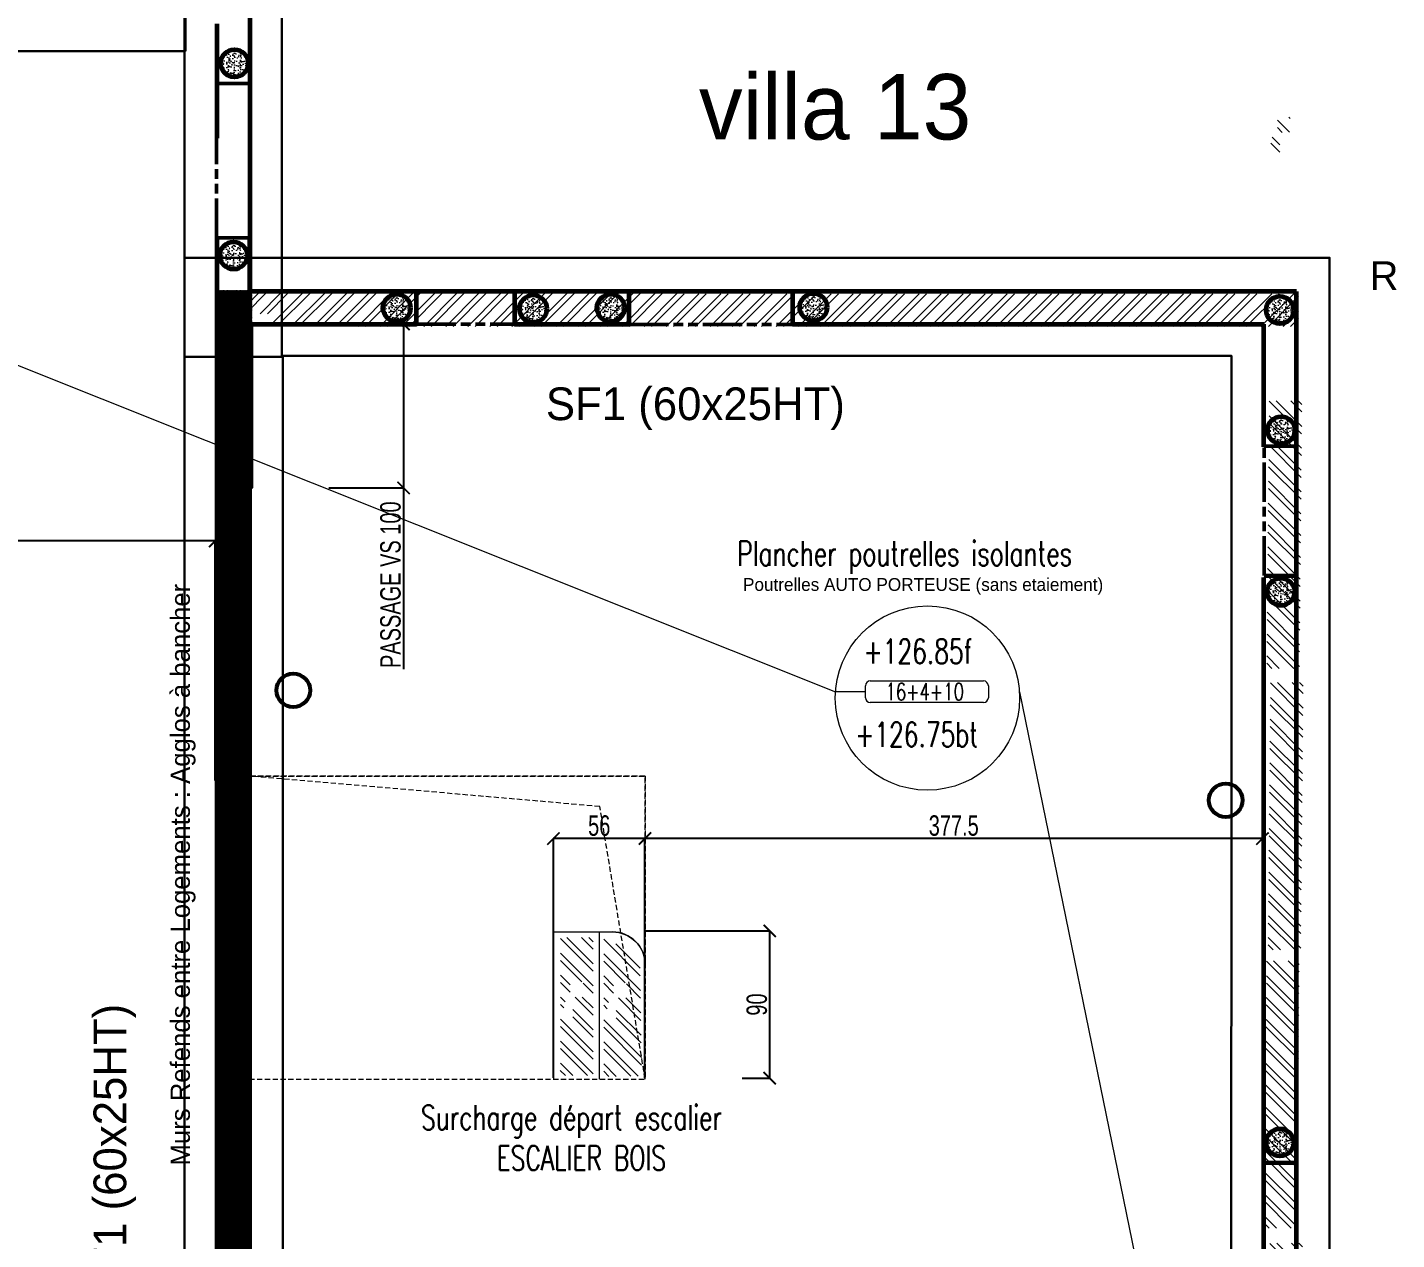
# Model space of a CAD drawing. Header units: metres. Extents: x -12536 to 12621, y -17191 to 9596.
# Drawn here: x -3909 to -3072, y -2648 to -1907 of the extents above; entities that cross this region are included whole.
import ezdxf

# ---------------------------------------------------------------- set-up
doc = ezdxf.new("R2010")
doc.units = ezdxf.units.M
doc.header["$MEASUREMENT"] = 0
doc.header["$PDMODE"] = 2
doc.header["$PDSIZE"] = 0.25
doc.linetypes.add('ACAD_ISO09W100', pattern=[45, 24, -3, 6, -3, 6, -3])
doc.linetypes.add('CACHE2', pattern=[4.7625, 3.175, -1.5875])
for name, color, linetype, lineweight in [('B-COT', 1, 'Continuous', 18), ('B-HAC', 8, 'Continuous', 9), ('B-HACH', 8, 'Continuous', 9), ('B-TEXT-NIVEAU', 3, 'Continuous', 20), ('B-TITRE POTEAUX', 7, 'Continuous', 60), ('B-VOILE-BA', 7, 'Continuous', 60)]:
    doc.layers.add(name, color=color, linetype=linetype, lineweight=lineweight)
doc.layers.add('B-HATCH-RELEVE', color=7, linetype='Continuous')
doc.layers.add('Calque commun', color=7, linetype='Continuous')
doc.styles.add('Arial', font='arial.ttf', dxfattribs={"height": 0.128})
doc.styles.add('Century Gothic4', font='GOTHIC.TTF', dxfattribs={"height": 0.4})
doc.styles.add('TEXTE', font='arial.ttf', dxfattribs={"width": 0.7})
doc.styles.add('TEXTE100', font='romans.shx', dxfattribs={"width": 0.7, "height": 0.3})
doc.dimstyles.new('COT 50', dxfattribs={"dimscale": 0.05, "dimtxt": 250, "dimasz": 150, "dimexe": 1, "dimexo": 2, "dimgap": 30, "dimtad": 1, "dimdec": 1, "dimrnd": 0.5, "dimzin": 12, "dimdsep": 46, "dimtxsty": 'TEXTE', "dimblk1": 'ARCHTICK', "dimblk2": 'ARCHTICK', "dimsah": 1, "dimcen": 0, "dimdle": 1.5, "dimclrd": 1, "dimclre": 1, "dimclrt": 3, "dimadec": 0, "dimazin": 0, "dimtfac": 1, "dimtdec": 1, "dimtmove": 0, "dimatfit": 3, "dimldrblk": 'ARCHTICK', "dimfxl": 1, "dimtolj": 1, "dimtzin": 0, "dimarcsym": 0})

# ---------------------------------------------------------------- blocks, each defined once
blk = doc.blocks.new('_ArchTick')
at = {"color": 0, "linetype": 'ByBlock', "const_width": 0.15}
blk.add_lwpolyline([(-0.5, -0.5), (0.5, 0.5)], dxfattribs=at)
blk = doc.blocks.new('*D1849')
at = {"layer": 'B-HATCH-RELEVE', "color": 1, "lineweight": -2, "transparency": 16777216}
for p, q in [((-3794.52, -2221.14), (-4172.3, -2221.14)), ((-4172.23, -2367.55), (-4172.23, -2221.09)), ((-3794.6, -2367.55), (-3794.6, -2221.09))]:
    blk.add_line(p, q, dxfattribs=at)
at = {"layer": 'Defpoints', "color": 0, "transparency": 16777216}
for p in [(-4172.23, -2221.14), (-4172.23, -2367.65), (-3794.6, -2367.65)]:
    blk.add_point(p, dxfattribs=at)
at = {"layer": 'B-HATCH-RELEVE', "color": 1, "lineweight": -2, "transparency": 16777216, "xscale": 7.5, "yscale": 7.5, "zscale": 7.5, "rotation": 180}
blk.add_blockref('_ArchTick', (-4172.23, -2221.14), dxfattribs=at)
at = {"layer": 'B-HATCH-RELEVE', "color": 1, "lineweight": -2, "transparency": 16777216, "xscale": 7.5, "yscale": 7.5, "zscale": 7.5}
blk.add_blockref('_ArchTick', (-3794.6, -2221.14), dxfattribs=at)
at = {"layer": 'B-HATCH-RELEVE', "color": 3, "transparency": 16777216, "insert": (-3983.41, -2213.26), "char_height": 12.5, "attachment_point": 5, "style": 'TEXTE'}
blk.add_mtext('\\A1;377.5', dxfattribs=at)
blk = doc.blocks.new('*D1851')
at = {"layer": 'B-HATCH-RELEVE', "color": 1, "lineweight": -2, "transparency": 16777216}
for p, q in [((-3531.69, -2459.63), (-3455.47, -2459.63)), ((-3455.52, -2549.71), (-3455.52, -2459.56)), ((-3472.42, -2549.63), (-3455.47, -2549.63))]:
    blk.add_line(p, q, dxfattribs=at)
at = {"layer": 'Defpoints', "color": 0, "transparency": 16777216}
for p in [(-3531.79, -2459.63), (-3455.52, -2459.63), (-3472.52, -2549.63)]:
    blk.add_point(p, dxfattribs=at)
at = {"layer": 'B-HATCH-RELEVE', "color": 1, "lineweight": -2, "transparency": 16777216, "xscale": 7.5, "yscale": 7.5, "zscale": 7.5}
for p, rotation in [((-3455.52, -2459.63), 90), ((-3455.52, -2549.63), 270)]:
    blk.add_blockref('_ArchTick', p, dxfattribs=dict(at, rotation=rotation))
at = {"layer": 'B-HATCH-RELEVE', "color": 3, "transparency": 16777216, "insert": (-3463.4, -2504.63), "char_height": 12.5, "attachment_point": 5, "rotation": 90, "style": 'TEXTE'}
blk.add_mtext('\\A1;90', dxfattribs=at)
blk = doc.blocks.new('*D1852')
at = {"layer": 'B-HATCH-RELEVE', "color": 1, "lineweight": -2, "transparency": 16777216}
for p, q in [((-3154.21, -2403.13), (-3531.86, -2403.13)), ((-3531.79, -2549.53), (-3531.79, -2403.08)), ((-3154.29, -2549.53), (-3154.29, -2403.08))]:
    blk.add_line(p, q, dxfattribs=at)
at = {"layer": 'Defpoints', "color": 0, "transparency": 16777216}
for p in [(-3531.79, -2403.13), (-3531.79, -2549.63), (-3154.29, -2549.63)]:
    blk.add_point(p, dxfattribs=at)
at = {"layer": 'B-HATCH-RELEVE', "color": 1, "lineweight": -2, "transparency": 16777216, "xscale": 7.5, "yscale": 7.5, "zscale": 7.5, "rotation": 180}
blk.add_blockref('_ArchTick', (-3531.79, -2403.13), dxfattribs=at)
at = {"layer": 'B-HATCH-RELEVE', "color": 1, "lineweight": -2, "transparency": 16777216, "xscale": 7.5, "yscale": 7.5, "zscale": 7.5}
blk.add_blockref('_ArchTick', (-3154.29, -2403.13), dxfattribs=at)
at = {"layer": 'B-HATCH-RELEVE', "color": 3, "transparency": 16777216, "insert": (-3343.04, -2395.24), "char_height": 12.5, "attachment_point": 5, "style": 'TEXTE'}
blk.add_mtext('\\A1;377.5', dxfattribs=at)
blk = doc.blocks.new('*D1853')
at = {"layer": 'B-HATCH-RELEVE', "color": 1, "lineweight": -2, "transparency": 16777216}
for p, q in [((-3531.71, -2403.13), (-3587.86, -2403.13)), ((-3587.78, -2549.53), (-3587.78, -2403.08)), ((-3531.79, -2549.53), (-3531.79, -2403.08))]:
    blk.add_line(p, q, dxfattribs=at)
at = {"layer": 'Defpoints', "color": 0, "transparency": 16777216}
for p in [(-3587.78, -2403.13), (-3587.78, -2549.63), (-3531.79, -2549.63)]:
    blk.add_point(p, dxfattribs=at)
at = {"layer": 'B-HATCH-RELEVE', "color": 1, "lineweight": -2, "transparency": 16777216, "xscale": 7.5, "yscale": 7.5, "zscale": 7.5, "rotation": 180}
blk.add_blockref('_ArchTick', (-3587.78, -2403.13), dxfattribs=at)
at = {"layer": 'B-HATCH-RELEVE', "color": 1, "lineweight": -2, "transparency": 16777216, "xscale": 7.5, "yscale": 7.5, "zscale": 7.5}
blk.add_blockref('_ArchTick', (-3531.79, -2403.13), dxfattribs=at)
at = {"layer": 'B-HATCH-RELEVE', "color": 3, "transparency": 16777216, "insert": (-3559.78, -2395.25), "char_height": 12.5, "attachment_point": 5, "style": 'TEXTE'}
blk.add_mtext('\\A1;56', dxfattribs=at)
blk = doc.blocks.new('*D2151')
at = {"layer": 'B-HATCH-RELEVE', "color": 1, "lineweight": -2, "transparency": 16777216}
for p, q in [((-3725.09, -2088.45), (-3679.32, -2088.45)), ((-3679.37, -2088.37), (-3679.37, -2188.69)), ((-3725.09, -2188.69), (-3679.32, -2188.69)), ((-3679.37, -2188.69), (-3679.37, -2299.58))]:
    blk.add_line(p, q, dxfattribs=at)
at = {"layer": 'Defpoints', "color": 0, "transparency": 16777216}
for p in [(-3725.19, -2088.45), (-3725.19, -2188.69), (-3679.37, -2188.69)]:
    blk.add_point(p, dxfattribs=at)
at = {"layer": 'B-HATCH-RELEVE', "color": 1, "lineweight": -2, "transparency": 16777216, "xscale": 7.5, "yscale": 7.5, "zscale": 7.5}
for p, rotation in [((-3679.37, -2088.45), 90), ((-3679.37, -2188.69), 270)]:
    blk.add_blockref('_ArchTick', p, dxfattribs=dict(at, rotation=rotation))
at = {"layer": 'B-HATCH-RELEVE', "color": 3, "transparency": 16777216, "insert": (-3687.33, -2247.88), "char_height": 12.5, "attachment_point": 5, "rotation": 90, "style": 'TEXTE'}
blk.add_mtext('\\A1;PASSAGE VS 100', dxfattribs=at)

msp = doc.modelspace()

# ---------------------------------------------------------------- hatches: boundary and pattern name
at = {"layer": 'B-HAC'}
h = msp.add_hatch(dxfattribs=at)
h.set_pattern_fill('ANSI32', color=256, angle=-90)
h.set_pattern_definition([(315, (88953.065, 61442.754), (6.7351921, 6.7351921), []), (315, (88953.065, 61438.264), (6.7351921, 6.7351921), [])])
h.paths.add_polyline_path([(-3130.164, -2135.445), (-3131.683, -2299.03), (-3151.683, -2299.03), (-3150.164, -2135.445)])
h.paths.add_polyline_path([(-3149.521, -1459.109), (-3144.013, -1459.184), (-3144.013, -1469.527), (-3149.521, -1469.452)])
h.paths.add_polyline_path([(-3145.612, -1446.952), (-3137.779, -1446.907), (-3137.753, -1456.179), (-3145.586, -1456.224)])
h = msp.add_hatch(dxfattribs=at)
h.set_pattern_fill('ANSI32', color=256, angle=-90)
h.set_pattern_definition([(315, (88953.873, 61270.508), (6.7351921, 6.7351921), []), (315, (88953.873, 61266.0175), (6.7351921, 6.7351921), [])])
h.paths.add_polyline_path([(-3129.355, -2307.691), (-3130.874, -2471.276), (-3150.874, -2471.276), (-3149.355, -2307.691)])
h.paths.add_polyline_path([(-3148.713, -1631.355), (-3143.204, -1631.43), (-3143.204, -1641.773), (-3148.713, -1641.699)])
h.paths.add_polyline_path([(-3144.804, -1619.198), (-3136.97, -1619.154), (-3136.944, -1628.426), (-3144.777, -1628.47)])
h = msp.add_hatch(dxfattribs=at)
h.set_pattern_fill('ANSI32', color=256, angle=-90)
h.set_pattern_definition([(315, (88951.452, 61100.3425), (6.7351921, 6.7351921), []), (315, (88951.452, 61095.852), (6.7351921, 6.7351921), [])])
h.paths.add_polyline_path([(-3131.777, -2477.857), (-3133.295, -2641.441), (-3153.295, -2641.441), (-3151.777, -2477.857)])
h.paths.add_polyline_path([(-3151.134, -1801.521), (-3145.626, -1801.595), (-3145.626, -1811.939), (-3151.134, -1811.864)])
h.paths.add_polyline_path([(-3147.225, -1789.363), (-3139.392, -1789.319), (-3139.366, -1798.591), (-3147.199, -1798.635)])
h = msp.add_hatch(dxfattribs=at)
h.set_pattern_fill('ANSI32', color=1, angle=-90)
h.set_pattern_definition([(315, (159.06426, -7101.58614), (0.265165043, 0.265165043), []), (315, (159.06426, -7101.76292), (0.265165043, 0.265165043), [])])
h.paths.add_polyline_path([(-3772.16, -2068.035), (-3773.436, -2784.586), (-3793.436, -2784.586), (-3792.16, -2068.035)])
h.paths.add_polyline_path([(-3791.373, -1812.157), (-3785.864, -1812.232), (-3785.864, -1822.576), (-3791.373, -1822.501)])
h.paths.add_polyline_path([(-3787.463, -1800), (-3779.63, -1799.956), (-3779.604, -1809.228), (-3787.437, -1809.272)])
h = msp.add_hatch(dxfattribs=at)
h.set_pattern_fill('ANSI32', color=256, angle=-90)
h.set_pattern_definition([(315, (88953.503, 60927.703), (6.7351921, 6.7351921), []), (315, (88953.503, 60923.213), (6.7351921, 6.7351921), [])])
h.paths.add_polyline_path([(-3129.726, -2650.496), (-3131.393, -2946.476), (-3151.393, -2946.476), (-3149.726, -2650.496)])
h.paths.add_polyline_path([(-3149.083, -1974.16), (-3143.575, -1974.235), (-3143.575, -1984.578), (-3149.083, -1984.503)])
h.paths.add_polyline_path([(-3145.174, -1962.003), (-3137.34, -1961.958), (-3137.314, -1971.23), (-3145.148, -1971.275)])
h = msp.add_hatch(dxfattribs=at)
h.set_pattern_fill('ANSI32', color=256)
h.set_pattern_definition([(45, (-66673.792, 90014.8), (-6.7351921, 6.7351921), []), (45, (-66669.302, 90014.8), (-6.7351921, 6.7351921), [])])
h.paths.add_polyline_path([(-3791.091, -2069.871), (-3132.248, -2069.947), (-3132.248, -2089.947), (-3791.091, -2089.871)])
h.paths.add_polyline_path([(-3771.929, -2087.786), (-3771.855, -2082.277), (-3761.511, -2082.277), (-3761.586, -2087.786)], flags=16)
h.paths.add_polyline_path([(-3784.086, -2083.876), (-3784.131, -2076.043), (-3774.859, -2076.017), (-3774.815, -2083.85)], flags=16)
h = msp.add_hatch(dxfattribs=at)
h.set_pattern_fill('ANSI32', color=256, angle=-90)
h.set_pattern_definition([(315, (88311.664, 60792.173), (6.7351921, 6.7351921), []), (315, (88311.664, 60787.683), (6.7351921, 6.7351921), [])])
h.paths.add_polyline_path([(-3773.008, -2090.528), (-3773.084, -2949.611), (-3793.084, -2949.611), (-3793.008, -2090.528)])
h.paths.add_polyline_path([(-3790.922, -2109.69), (-3785.414, -2109.765), (-3785.414, -2120.108), (-3790.922, -2120.033)], flags=16)
h.paths.add_polyline_path([(-3787.013, -2097.533), (-3779.18, -2097.488), (-3779.154, -2106.76), (-3786.987, -2106.805)], flags=16)
at = {"layer": 'B-HACH', "ltscale": 0.225}
h = msp.add_hatch(dxfattribs=at)
h.set_pattern_fill('AR-CONC', color=256, scale=0.028, style=0)
h.set_pattern_definition([(50, (4151.7644, 9407.427), (5.1011707, -0.4462944), [0.5334, -5.8674]), (355, (4151.7644, 9407.427), (-0.9867991, 5.349586), [0.42672, -4.69392]), (100.451, (4152.1895, 9407.3897), (4.11439, 4.9032673), [0.45332, -4.98652]), (46.1842, (4151.7644, 9408.849), (7.5902131, -1.1771852), [0.8001, -8.8011]), (96.6356, (4152.397, 9408.751), (6.6473186, 6.9279156), [0.67998, -7.47978]), (351.184, (4151.764, 9408.849), (6.647329, 6.9279033), [0.64008, -7.04088]), (21, (4152.4756, 9408.4937), (4.2452166, -2.8634345), [0.5334, -5.8674]), (326, (4152.4756, 9408.4937), (1.7304568, 5.157263), [0.42672, -4.69392]), (71.4514, (4152.8293, 9408.255), (5.9756617, 2.29384), [0.45332, -4.98652]), (37.5, (4151.7644, 9407.4269), (0.0864809, 2.3675411), [0, -4.637024, 0, -4.76504, 0, -4.7117]), (7.5, (4151.7644, 9407.427), (1.87095055, 2.8050561), [0, -2.716784, 0, -4.530344, 0, -1.79578]), (327.5, (4150.1784, 9407.4269), (3.79653666, -0.16040483), [0, -1.778, 0, -5.54736, 0, -7.36092]), (317.5, (4149.4672, 9407.427), (4.1476171, 0.71194175), [0, -2.3114, 0, -3.684016, 0, -5.22732])])
h.paths.add_polyline_path([(-3774.423, -1929.036, 1), (-3791.223, -1929.036, 1)])
h = msp.add_hatch(dxfattribs=at)
h.set_pattern_fill('AR-CONC', color=256, scale=0.028, style=0)
h.set_pattern_definition([(50, (4151.2865, 9289.8453), (5.1011707, -0.4462944), [0.5334, -5.8674]), (355, (4151.2865, 9289.8453), (-0.9867991, 5.349586), [0.42672, -4.69392]), (100.451, (4151.7116, 9289.808), (4.11439, 4.9032673), [0.45332, -4.98652]), (46.1842, (4151.2865, 9291.268), (7.5902131, -1.1771852), [0.8001, -8.8011]), (96.6356, (4151.919, 9291.1696), (6.6473186, 6.9279156), [0.67998, -7.47978]), (351.184, (4151.2865, 9291.268), (6.647329, 6.9279033), [0.64008, -7.04088]), (21, (4151.9977, 9290.912), (4.2452166, -2.8634345), [0.5334, -5.8674]), (326, (4151.9977, 9290.912), (1.7304568, 5.157263), [0.42672, -4.69392]), (71.4514, (4152.3515, 9290.6735), (5.9756617, 2.29384), [0.45332, -4.98652]), (37.5, (4151.2865, 9289.8453), (0.0864809, 2.3675411), [0, -4.637024, 0, -4.76504, 0, -4.7117]), (7.5, (4151.2865, 9289.8453), (1.87095055, 2.8050561), [0, -2.716784, 0, -4.530344, 0, -1.79578]), (327.5, (4149.7005, 9289.8453), (3.79653666, -0.16040483), [0, -1.778, 0, -5.54736, 0, -7.36092]), (317.5, (4148.9893, 9289.8453), (4.1476171, 0.71194175), [0, -2.3114, 0, -3.684016, 0, -5.22732])])
h.paths.add_polyline_path([(-3774.901, -2046.618, 1), (-3791.701, -2046.618, 1)])
h = msp.add_hatch(dxfattribs=at)
h.set_pattern_fill('AR-CONC', color=256, scale=0.028, style=0)
h.set_pattern_definition([(50, (4152.8472, 9257.2357), (5.1011707, -0.4462944), [0.5334, -5.8674]), (355, (4152.847, 9257.2357), (-0.9867991, 5.349586), [0.42672, -4.69392]), (100.451, (4153.2723, 9257.1985), (4.11439, 4.9032673), [0.45332, -4.98652]), (46.1842, (4152.847, 9258.658), (7.5902131, -1.1771852), [0.8001, -8.8011]), (96.6356, (4153.48, 9258.56), (6.6473186, 6.9279156), [0.67998, -7.47978]), (351.184, (4152.847, 9258.658), (6.647329, 6.9279033), [0.64008, -7.04088]), (21, (4153.5584, 9258.3025), (4.2452166, -2.8634345), [0.5334, -5.8674]), (326, (4153.5584, 9258.3025), (1.7304568, 5.157263), [0.42672, -4.69392]), (71.4514, (4153.912, 9258.064), (5.9756617, 2.29384), [0.45332, -4.98652]), (37.5, (4152.8472, 9257.2357), (0.0864809, 2.3675411), [0, -4.637024, 0, -4.76504, 0, -4.7117]), (7.5, (4152.8472, 9257.2357), (1.87095055, 2.8050561), [0, -2.716784, 0, -4.530344, 0, -1.79578]), (327.5, (4151.2613, 9257.2357), (3.79653666, -0.16040483), [0, -1.778, 0, -5.54736, 0, -7.36092]), (317.5, (4150.55, 9257.2357), (4.1476171, 0.71194175), [0, -2.3114, 0, -3.684016, 0, -5.22732])])
h.paths.add_polyline_path([(-3773.34, -2079.228, 1), (-3790.14, -2079.228, 1)])
h = msp.add_hatch(dxfattribs=at)
h.set_pattern_fill('AR-CONC', color=256, scale=0.028, style=0)
h.set_pattern_definition([(50, (4251.012, 9257.804), (5.1011707, -0.4462944), [0.5334, -5.8674]), (355, (4251.012, 9257.804), (-0.9867991, 5.349586), [0.42672, -4.69392]), (100.451, (4251.437, 9257.767), (4.11439, 4.9032673), [0.45332, -4.98652]), (46.1842, (4251.012, 9259.2264), (7.5902131, -1.1771852), [0.8001, -8.8011]), (96.6356, (4251.6445, 9259.128), (6.6473186, 6.9279156), [0.67998, -7.47978]), (351.184, (4251.012, 9259.2264), (6.647329, 6.9279033), [0.64008, -7.04088]), (21, (4251.723, 9258.871), (4.2452166, -2.8634345), [0.5334, -5.8674]), (326, (4251.723, 9258.871), (1.7304568, 5.157263), [0.42672, -4.69392]), (71.4514, (4252.077, 9258.632), (5.9756617, 2.29384), [0.45332, -4.98652]), (37.5, (4251.012, 9257.804), (0.0864809, 2.3675411), [0, -4.637024, 0, -4.76504, 0, -4.7117]), (7.5, (4251.012, 9257.804), (1.87095055, 2.8050561), [0, -2.716784, 0, -4.530344, 0, -1.79578]), (327.5, (4249.426, 9257.804), (3.79653666, -0.16040483), [0, -1.778, 0, -5.54736, 0, -7.36092]), (317.5, (4248.7148, 9257.804), (4.1476171, 0.71194175), [0, -2.3114, 0, -3.684016, 0, -5.22732])])
h.paths.add_polyline_path([(-3675.175, -2078.659, 1), (-3691.975, -2078.659, 1)])
h = msp.add_hatch(dxfattribs=at)
h.set_pattern_fill('AR-CONC', color=256, scale=0.028, style=0)
h.set_pattern_definition([(50, (4334.41, 9257.346), (5.1011707, -0.4462944), [0.5334, -5.8674]), (355, (4334.41, 9257.346), (-0.9867991, 5.349586), [0.42672, -4.69392]), (100.451, (4334.8352, 9257.309), (4.11439, 4.9032673), [0.45332, -4.98652]), (46.1842, (4334.41, 9258.7685), (7.5902131, -1.1771852), [0.8001, -8.8011]), (96.6356, (4335.043, 9258.6704), (6.6473186, 6.9279156), [0.67998, -7.47978]), (351.184, (4334.41, 9258.7685), (6.647329, 6.9279033), [0.64008, -7.04088]), (21, (4335.1214, 9258.413), (4.2452166, -2.8634345), [0.5334, -5.8674]), (326, (4335.1214, 9258.413), (1.7304568, 5.157263), [0.42672, -4.69392]), (71.4514, (4335.475, 9258.1743), (5.9756617, 2.29384), [0.45332, -4.98652]), (37.5, (4334.4102, 9257.346), (0.0864809, 2.3675411), [0, -4.637024, 0, -4.76504, 0, -4.7117]), (7.5, (4334.4102, 9257.346), (1.87095055, 2.8050561), [0, -2.716784, 0, -4.530344, 0, -1.79578]), (327.5, (4332.8242, 9257.346), (3.79653666, -0.16040483), [0, -1.778, 0, -5.54736, 0, -7.36092]), (317.5, (4332.113, 9257.346), (4.1476171, 0.71194175), [0, -2.3114, 0, -3.684016, 0, -5.22732])])
h.paths.add_polyline_path([(-3591.777, -2079.117, 1), (-3608.577, -2079.117, 1)])
h = msp.add_hatch(dxfattribs=at)
h.set_pattern_fill('AR-CONC', color=256, scale=0.028, style=0)
h.set_pattern_definition([(50, (4381.837, 9257.804), (5.1011707, -0.4462944), [0.5334, -5.8674]), (355, (4381.837, 9257.804), (-0.9867991, 5.349586), [0.42672, -4.69392]), (100.451, (4382.2623, 9257.767), (4.11439, 4.9032673), [0.45332, -4.98652]), (46.1842, (4381.837, 9259.2264), (7.5902131, -1.1771852), [0.8001, -8.8011]), (96.6356, (4382.47, 9259.128), (6.6473186, 6.9279156), [0.67998, -7.47978]), (351.184, (4381.837, 9259.2264), (6.647329, 6.9279033), [0.64008, -7.04088]), (21, (4382.5484, 9258.871), (4.2452166, -2.8634345), [0.5334, -5.8674]), (326, (4382.5484, 9258.871), (1.7304568, 5.157263), [0.42672, -4.69392]), (71.4514, (4382.902, 9258.632), (5.9756617, 2.29384), [0.45332, -4.98652]), (37.5, (4381.8372, 9257.804), (0.0864809, 2.3675411), [0, -4.637024, 0, -4.76504, 0, -4.7117]), (7.5, (4381.8372, 9257.804), (1.87095055, 2.8050561), [0, -2.716784, 0, -4.530344, 0, -1.79578]), (327.5, (4380.2512, 9257.804), (3.79653666, -0.16040483), [0, -1.778, 0, -5.54736, 0, -7.36092]), (317.5, (4379.54, 9257.804), (4.1476171, 0.71194175), [0, -2.3114, 0, -3.684016, 0, -5.22732])])
h.paths.add_polyline_path([(-3544.35, -2078.659, 1), (-3561.15, -2078.659, 1)])
h = msp.add_hatch(dxfattribs=at)
h.set_pattern_fill('AR-CONC', color=256, scale=0.028, style=0)
h.set_pattern_definition([(50, (4505.7666, 9258.3346), (5.1011707, -0.4462944), [0.5334, -5.8674]), (355, (4505.7666, 9258.3346), (-0.9867991, 5.349586), [0.42672, -4.69392]), (100.451, (4506.1917, 9258.2974), (4.11439, 4.9032673), [0.45332, -4.98652]), (46.1842, (4505.7666, 9259.757), (7.5902131, -1.1771852), [0.8001, -8.8011]), (96.6356, (4506.399, 9259.659), (6.6473186, 6.9279156), [0.67998, -7.47978]), (351.184, (4505.7666, 9259.757), (6.647329, 6.9279033), [0.64008, -7.04088]), (21, (4506.4778, 9259.4014), (4.2452166, -2.8634345), [0.5334, -5.8674]), (326, (4506.478, 9259.4014), (1.7304568, 5.157263), [0.42672, -4.69392]), (71.4514, (4506.8315, 9259.163), (5.9756617, 2.29384), [0.45332, -4.98652]), (37.5, (4505.7666, 9258.3346), (0.0864809, 2.3675411), [0, -4.637024, 0, -4.76504, 0, -4.7117]), (7.5, (4505.7666, 9258.3346), (1.87095055, 2.8050561), [0, -2.716784, 0, -4.530344, 0, -1.79578]), (327.5, (4504.1806, 9258.3346), (3.79653666, -0.16040483), [0, -1.778, 0, -5.54736, 0, -7.36092]), (317.5, (4503.4694, 9258.3346), (4.1476171, 0.71194175), [0, -2.3114, 0, -3.684016, 0, -5.22732])])
h.paths.add_polyline_path([(-3420.421, -2078.129, 1), (-3437.221, -2078.129, 1)])
h = msp.add_hatch(dxfattribs=at)
h.set_pattern_fill('AR-CONC', color=256, scale=0.028, style=0)
h.set_pattern_definition([(50, (4790.9023, 9256.5717), (5.1011707, -0.4462944), [0.5334, -5.8674]), (355, (4790.9023, 9256.5717), (-0.9867991, 5.349586), [0.42672, -4.69392]), (100.451, (4791.3274, 9256.5345), (4.11439, 4.9032673), [0.45332, -4.98652]), (46.1842, (4790.902, 9257.994), (7.5902131, -1.1771852), [0.8001, -8.8011]), (96.6356, (4791.535, 9257.896), (6.6473186, 6.9279156), [0.67998, -7.47978]), (351.184, (4790.902, 9257.994), (6.647329, 6.9279033), [0.64008, -7.04088]), (21, (4791.6135, 9257.6385), (4.2452166, -2.8634345), [0.5334, -5.8674]), (326, (4791.6135, 9257.6385), (1.7304568, 5.157263), [0.42672, -4.69392]), (71.4514, (4791.967, 9257.4), (5.9756617, 2.29384), [0.45332, -4.98652]), (37.5, (4790.9023, 9256.5717), (0.0864809, 2.3675411), [0, -4.637024, 0, -4.76504, 0, -4.7117]), (7.5, (4790.9023, 9256.5717), (1.87095055, 2.8050561), [0, -2.716784, 0, -4.530344, 0, -1.79578]), (327.5, (4789.3163, 9256.5717), (3.79653666, -0.16040483), [0, -1.778, 0, -5.54736, 0, -7.36092]), (317.5, (4788.605, 9256.5717), (4.1476171, 0.71194175), [0, -2.3114, 0, -3.684016, 0, -5.22732])])
h.paths.add_polyline_path([(-3135.285, -2079.892, 1), (-3152.085, -2079.892, 1)])
h = msp.add_hatch(dxfattribs=at)
h.set_pattern_fill('AR-CONC', color=256, scale=0.028, style=0)
h.set_pattern_definition([(50, (4791.7265, 9183.1003), (5.1011707, -0.4462944), [0.5334, -5.8674]), (355, (4791.7265, 9183.1003), (-0.9867991, 5.349586), [0.42672, -4.69392]), (100.451, (4792.1516, 9183.063), (4.11439, 4.9032673), [0.45332, -4.98652]), (46.1842, (4791.7265, 9184.523), (7.5902131, -1.1771852), [0.8001, -8.8011]), (96.6356, (4792.359, 9184.425), (6.6473186, 6.9279156), [0.67998, -7.47978]), (351.184, (4791.7265, 9184.523), (6.647329, 6.9279033), [0.64008, -7.04088]), (21, (4792.4377, 9184.167), (4.2452166, -2.8634345), [0.5334, -5.8674]), (326, (4792.4377, 9184.167), (1.7304568, 5.157263), [0.42672, -4.69392]), (71.4514, (4792.7914, 9183.9285), (5.9756617, 2.29384), [0.45332, -4.98652]), (37.5, (4791.7265, 9183.1003), (0.0864809, 2.3675411), [0, -4.637024, 0, -4.76504, 0, -4.7117]), (7.5, (4791.7265, 9183.1003), (1.87095055, 2.8050561), [0, -2.716784, 0, -4.530344, 0, -1.79578]), (327.5, (4790.1405, 9183.1003), (3.79653666, -0.16040483), [0, -1.778, 0, -5.54736, 0, -7.36092]), (317.5, (4789.4293, 9183.1003), (4.1476171, 0.71194175), [0, -2.3114, 0, -3.684016, 0, -5.22732])])
h.paths.add_polyline_path([(-3134.461, -2153.363, 1), (-3151.261, -2153.363, 1)])
h = msp.add_hatch(dxfattribs=at)
h.set_pattern_fill('AR-CONC', color=256, scale=0.028, style=0)
h.set_pattern_definition([(50, (4791.589, 9084.163), (5.1011707, -0.4462944), [0.5334, -5.8674]), (355, (4791.589, 9084.163), (-0.9867991, 5.349586), [0.42672, -4.69392]), (100.451, (4792.014, 9084.126), (4.11439, 4.9032673), [0.45332, -4.98652]), (46.1842, (4791.589, 9085.5854), (7.5902131, -1.1771852), [0.8001, -8.8011]), (96.6356, (4792.2216, 9085.487), (6.6473186, 6.9279156), [0.67998, -7.47978]), (351.184, (4791.589, 9085.585), (6.647329, 6.9279033), [0.64008, -7.04088]), (21, (4792.3003, 9085.2298), (4.2452166, -2.8634345), [0.5334, -5.8674]), (326, (4792.3003, 9085.23), (1.7304568, 5.157263), [0.42672, -4.69392]), (71.4514, (4792.654, 9084.991), (5.9756617, 2.29384), [0.45332, -4.98652]), (37.5, (4791.5891, 9084.163), (0.0864809, 2.3675411), [0, -4.637024, 0, -4.76504, 0, -4.7117]), (7.5, (4791.589, 9084.163), (1.87095055, 2.8050561), [0, -2.716784, 0, -4.530344, 0, -1.79578]), (327.5, (4790.0031, 9084.163), (3.79653666, -0.16040483), [0, -1.778, 0, -5.54736, 0, -7.36092]), (317.5, (4789.292, 9084.163), (4.1476171, 0.71194175), [0, -2.3114, 0, -3.684016, 0, -5.22732])])
h.paths.add_polyline_path([(-3134.598, -2252.3, 1), (-3151.398, -2252.3, 1)])
h = msp.add_hatch(dxfattribs=at)
h.set_pattern_fill('AR-CONC', color=256, scale=0.028, style=0)
h.set_pattern_definition([(50, (4790.9984, 8747.5095), (5.1011707, -0.4462944), [0.5334, -5.8674]), (355, (4790.9984, 8747.5095), (-0.9867991, 5.349586), [0.42672, -4.69392]), (100.451, (4791.4235, 8747.4724), (4.11439, 4.9032673), [0.45332, -4.98652]), (46.1842, (4790.9984, 8748.932), (7.5902131, -1.1771852), [0.8001, -8.8011]), (96.6356, (4791.631, 8748.834), (6.6473186, 6.9279156), [0.67998, -7.47978]), (351.184, (4790.998, 8748.932), (6.647329, 6.9279033), [0.64008, -7.04088]), (21, (4791.7096, 8748.5763), (4.2452166, -2.8634345), [0.5334, -5.8674]), (326, (4791.7096, 8748.5763), (1.7304568, 5.157263), [0.42672, -4.69392]), (71.4514, (4792.0633, 8748.3377), (5.9756617, 2.29384), [0.45332, -4.98652]), (37.5, (4790.9984, 8747.5095), (0.0864809, 2.3675411), [0, -4.637024, 0, -4.76504, 0, -4.7117]), (7.5, (4790.9984, 8747.5095), (1.87095055, 2.8050561), [0, -2.716784, 0, -4.530344, 0, -1.79578]), (327.5, (4789.4124, 8747.5095), (3.79653666, -0.16040483), [0, -1.778, 0, -5.54736, 0, -7.36092]), (317.5, (4788.7012, 8747.5095), (4.1476171, 0.71194175), [0, -2.3114, 0, -3.684016, 0, -5.22732])])
h.paths.add_polyline_path([(-3135.189, -2588.954, 1), (-3151.989, -2588.954, 1)])
at = {"layer": 'Calque commun', "linetype": 'Continuous', "lineweight": 5}
h = msp.add_hatch(dxfattribs=at)
h.set_pattern_fill('ANSI32', color=6, angle=-90)
h.set_pattern_definition([(315, (88521.193, 60398.904), (6.7351921, 6.7351921), []), (315, (88521.193, 60394.414), (6.7351921, 6.7351921), [])])
h.paths.add_polyline_path([(-3563.478, -2463.615), (-3563.554, -2548.078), (-3583.554, -2548.078), (-3583.478, -2463.615)])
h.paths.add_polyline_path([(-3581.393, -2502.959), (-3575.884, -2503.034), (-3575.884, -2513.377), (-3581.393, -2513.302)], flags=16)
h.paths.add_polyline_path([(-3577.483, -2490.802), (-3569.65, -2490.757), (-3569.624, -2500.029), (-3577.457, -2500.074)], flags=16)
h = msp.add_hatch(dxfattribs=at)
h.set_pattern_fill('ANSI32', color=6, angle=-90)
h.set_pattern_definition([(315, (88547.693, 60398.404), (6.7351921, 6.7351921), []), (315, (88547.693, 60393.914), (6.7351921, 6.7351921), [])])
h.paths.add_polyline_path([(-3534.817, -2474.469), (-3533.817, -2548.469), (-3557.054, -2548.578), (-3556.978, -2464.115)])
h.paths.add_polyline_path([(-3554.893, -2503.459), (-3549.384, -2503.534), (-3549.384, -2513.877), (-3554.893, -2513.802)], flags=16)
h.paths.add_polyline_path([(-3550.983, -2491.302), (-3543.15, -2491.257), (-3543.124, -2500.529), (-3550.957, -2500.574)], flags=16)

# ---------------------------------------------------------------- linework, layer by layer
at = {"layer": 'B-COT', "color": 6, "linetype": 'ACAD_ISO09W100', "lineweight": 50}
for points in [[(-3793.708, -1941.279), (-3773.309, -1941.279), (-3773.309, -2035.68), (-3793.708, -2035.68)], [(-3671.414, -2088.54), (-3611.545, -2088.54), (-3611.545, -2068.476), (-3671.414, -2068.476)], [(-3541.446, -2088.716), (-3441.479, -2088.716), (-3441.479, -2068.541), (-3541.446, -2068.541)], [(-3153.214, -2163.11), (-3133.401, -2163.11), (-3133.401, -2242.239), (-3153.214, -2242.239)], [(-3153.571, -2601.579), (-3133.454, -2601.579), (-3133.454, -2899.964), (-3153.571, -2899.964)]]:
    msp.add_lwpolyline(points, close=True, dxfattribs=at)
at = {"layer": 'B-COT', "color": 3, "linetype": 'Continuous', "lineweight": 50}
msp.add_lwpolyline([(-3792.388, -2088.547), (-3772.386, -2088.697), (-3772.402, -2188.543), (-3792.433, -2188.561)], close=True, dxfattribs=at)
at = {"layer": 'B-COT', "color": 5, "lineweight": 53}
for centre in [(-3746.824, -2312.511), (-3176.719, -2379.68)]:
    msp.add_circle(centre, 10.269, dxfattribs=at)
at = {"layer": 'B-TEXT-NIVEAU', "color": 6}
for p, q in [((-4403.521, -1918.567), (-3415.353, -2313.345, -34.014)), ((-3397.063, -2316.974, -34.014), (-3397.063, -2309.716, -34.014)), ((-3394.063, -2306.716, -34.014), (-3324.858, -2306.716, -34.014)), ((-3321.858, -2309.716, -34.014), (-3321.858, -2316.974, -34.014)), ((-3397.063, -2313.345, -34.014), (-3415.353, -2313.345, -34.014)), ((-3302.914, -2313.345, -34.014), (-3176.403, -2930.959)), ((-3324.858, -2319.974, -34.014), (-3394.063, -2319.974, -34.014))]:
    msp.add_line(p, q, dxfattribs=at)
msp.add_circle((-3359.133, -2317.173, -34.014), 56.35, dxfattribs=at)
for centre, start, end in [((-3394.063, -2309.716, -34.014), 90, 180), ((-3324.858, -2309.716, -34.014), 0, 90), ((-3394.063, -2316.974, -34.014), 180, 270), ((-3324.858, -2316.974, -34.014), 270, 0)]:
    msp.add_arc(centre, 3, start, end, dxfattribs=at)
at = {"layer": 'B-VOILE-BA'}
for p, q in [((-3793.445, -1974.803), (-3793.445, -1904.803)), ((-3793.445, -2764.803), (-3793.445, -2034.803)), ((-3773.445, -2784.803), (-3773.445, -2034.803)), ((-3153.538, -2163.524), (-3153.538, -2088.523)), ((-3153.538, -2800.122), (-3153.538, -2243.524))]:
    msp.add_line(p, q, dxfattribs=at)
at = {"layer": 'B-VOILE-BA', "color": 2, "lineweight": 30}
for points in [[(-4413.734, -1921.553), (-3812.747, -1921.553), (-3812.747, -1865.544), (-4413.734, -1865.544)], [(-3753.87, -2108.449), (-3813.251, -2108.449), (-3813.251, -1866.144), (-3753.87, -1866.144)], [(-3813.252, -2047.902), (-3113.248, -2047.902), (-3113.387, -2987.929), (-3813.254, -2987.901)], [(-3753.252, -2107.902), (-3173.257, -2107.902), (-3173.378, -2927.927), (-3753.254, -2927.903)]]:
    msp.add_lwpolyline(points, close=True, dxfattribs=at)
at = {"layer": 'B-VOILE-BA'}
for points in [[(-3663.537, -2968.524, 0), (-3663.538, -2948.524, 0), (-3773.537, -2948.524, 0), (-3773.537, -2088.523, 0), (-3671.538, -2088.523, 0), (-3671.538, -2068.524, 0)], [(-3611.538, -2068.524, 0), (-3611.538, -2088.523, 0), (-3541.538, -2088.523, 0), (-3541.538, -2068.524, 0)], [(-3441.538, -2068.524, 0), (-3441.538, -2088.523, 0), (-3153.542, -2088.523, 0), (-3153.542, -2088.523, 0)]]:
    msp.add_polyline3d(points, dxfattribs=at)
for centre in [(-3782.823, -1929.036), (-3783.301, -2046.618), (-3781.74, -2079.228), (-3683.575, -2078.659), (-3600.177, -2079.117), (-3552.75, -2078.659), (-3428.821, -2078.129), (-3143.685, -2079.892), (-3142.861, -2153.363), (-3142.998, -2252.3), (-3143.589, -2588.954)]:
    msp.add_circle(centre, 8.4, dxfattribs=at)
for points, invisible_edges in [([(-3773.256, -2068.524), (-3773.256, -1884.815), (-5095.534, -2068.524)], 14), ([(-4913.123, -2771.974), (-3612.845, -2055.514), (-4935.123, -2055.514)], 15), ([(-5071.407, -2784.984), (-4435.452, -2784.984), (-3771.129, -2068.524)], 14), ([(-4437.489, -2784.984), (-3800.128, -2784.984), (-3135.805, -2068.524)], 14), ([(-3133.538, -2068.524), (-3793.537, -2784.984), (-3133.538, -2968.524)], 3), ([(-3133.538, -2068.524), (-3773.256, -2068.524), (-3793.537, -2784.984)], 14)]:
    msp.add_3dface(points, dxfattribs=dict(at, invisible_edges=invisible_edges))
at = {"layer": 'Calque commun', "color": 7, "linetype": 'Continuous', "lineweight": 20}
for p, q in [((-3133.538, -2163.524), (-3133.538, -2068.524)), ((-3133.538, -2600.526), (-3133.538, -2243.524))]:
    msp.add_line(p, q, dxfattribs=at)
at = {"layer": 'Calque commun', "color": 12, "linetype": 'Continuous', "lineweight": 20}
for p, q in [((-3133.538, -2163.524), (-3153.538, -2163.524)), ((-3133.538, -2243.524), (-3153.538, -2243.524)), ((-3133.538, -2600.526), (-3153.538, -2600.526))]:
    msp.add_line(p, q, dxfattribs=at)
at = {"layer": 'Calque commun', "color": 6, "linetype": 'Continuous', "lineweight": 5}
for p, q in [((-3587.678, -2460.237), (-3587.678, -2550.237)), ((-3587.678, -2460.237), (-3559.679, -2460.237)), ((-3559.681, -2550.238), (-3559.681, -2460.237)), ((-3559.679, -2460.237), (-3551.68, -2460.237))]:
    msp.add_line(p, q, dxfattribs=at)
at = {"layer": 'Calque commun', "color": 7, "linetype": 'Continuous', "lineweight": 5}
msp.add_line((-3559.648, -2460.218), (-3551.649, -2460.218), dxfattribs=at)
at = {"layer": 'Calque commun', "color": 6, "linetype": 'CACHE2', "lineweight": 5}
msp.add_lwpolyline([(-3773.679, -2550.238), (-3531.68, -2550.238), (-3531.68, -2364.887), (-3773.679, -2364.887)], close=True, dxfattribs=at)
msp.add_lwpolyline([(-3531.68, -2550.238), (-3559.441, -2383.512), (-3773.679, -2364.887), (-3531.68, -2364.887), (-3531.681, -2550.234)], dxfattribs=at)
at = {"layer": 'Calque commun', "color": 6, "linetype": 'Continuous', "lineweight": 5, "flags": 128}
msp.add_lwpolyline([(-3551.68, -2460.237, -0.4142192), (-3531.68, -2480.237)], format="xyb", dxfattribs=at)
at = {"layer": 'Calque commun', "color": 7, "linetype": 'Continuous', "lineweight": 5, "flags": 128}
msp.add_lwpolyline([(-3531.649, -2480.218, 0.4142171), (-3551.649, -2460.218)], format="xyb", dxfattribs=at)

# ---------------------------------------------------------------- texts
at = {"color": 6, "lineweight": 40, "style": 'Century Gothic4'}
msp.add_text('Poutrelles AUTO PORTEUSE (sans etaiement) ', height=7.84, dxfattribs=at).set_placement((-3471.877, -2251.675))
at = {"layer": 'B-HAC', "color": 1, "style": 'Century Gothic4'}
msp.add_text('Murs Refends entre Logements : Agglos à bancher', height=11.76, rotation=90, dxfattribs=at).set_placement((-3810.039, -2603.09))
at = {"layer": 'B-TEXT-NIVEAU', "style": 'TEXTE100', "width": 0.7}
for s, height, p in [('Plancher poutrelles isolantes', 15, (-3475.373, -2236.291, -34.014)), ('+126.85f', 15, (-3398.153, -2296.114, -34.014)), ('16+4+10', 10.5, (-3384.687, -2318.548, -34.014)), ('+126.75bt', 15, (-3403.282, -2347.021, -34.014))]:
    msp.add_text(s, height=height, dxfattribs=at).set_placement(p)
at = {"layer": 'B-TITRE POTEAUX', "style": 'Arial'}
msp.add_text('R', height=17.5, dxfattribs=at).set_placement((-3088.795, -2067.594, -34.014))
at = {"layer": 'B-VOILE-BA', "style": 'Century Gothic4'}
for s, height, p in [('villa 13', 40, (-3498.831, -1975.612)), ('SF1 (60x25HT)', 20, (-3592.402, -2147.247))]:
    msp.add_text(s, height=height, dxfattribs=at).set_placement(p)
msp.add_text('SF1 (60x25HT)', height=20, rotation=90, dxfattribs=at).set_placement((-3848.945, -2686.994))
at = {"layer": 'Calque commun', "color": 6, "linetype": 'Continuous', "lineweight": 5, "style": 'TEXTE100', "width": 0.7}
for s, p in [('Surcharge départ escalier', (-3668.721, -2581.178, -34.014)), ('ESCALIER BOIS', (-3622.412, -2605.944, -23.81))]:
    msp.add_text(s, height=15, dxfattribs=at).set_placement(p)

# ---------------------------------------------------------------- dimensions: what is measured, and where the dimension line sits
at = {"layer": 'B-HATCH-RELEVE'}
dim = msp.add_aligned_dim(p1=(-3725.193, -2088.447), p2=(-3725.193, -2188.685), distance=45.822, text='PASSAGE VS <>', dimstyle='COT 50', dxfattribs=at)
dim.commit()
dim.dimension.update_dxf_attribs({"geometry": '*D2151', "text_midpoint": (-3687.335, -2247.882)})
for base, p1, p2, picture, middle in [((-4172.228, -2221.143), (-3794.597, -2367.649), (-4172.228, -2367.649), '*D1849', (-3983.412, -2213.257)), ((-3531.785, -2403.128), (-3154.286, -2549.633), (-3531.785, -2549.633), '*D1852', (-3343.036, -2395.241))]:
    dim = msp.add_linear_dim(base=base, p1=p1, p2=p2, dimstyle='COT 50', dxfattribs=at)
    dim.commit()
    dim.dimension.update_dxf_attribs({"geometry": picture, "text_midpoint": middle})
dim = msp.add_linear_dim(base=(-3587.783, -2403.128), p1=(-3531.785, -2549.633), p2=(-3587.783, -2549.633), dimstyle='COT 50', override={"dimtmove": 1}, dxfattribs=at)
dim.commit()
dim.dimension.update_dxf_attribs({"geometry": '*D1853', "text_midpoint": (-3559.784, -2395.246)})
dim = msp.add_linear_dim(base=(-3455.521, -2459.632), p1=(-3472.521, -2549.633), p2=(-3531.785, -2459.632), angle=90, dimstyle='COT 50', override={"dimtmove": 1}, dxfattribs=at)
dim.commit()
dim.dimension.update_dxf_attribs({"geometry": '*D1851', "text_midpoint": (-3463.403, -2504.633)})

doc.saveas('drawing.dxf')
